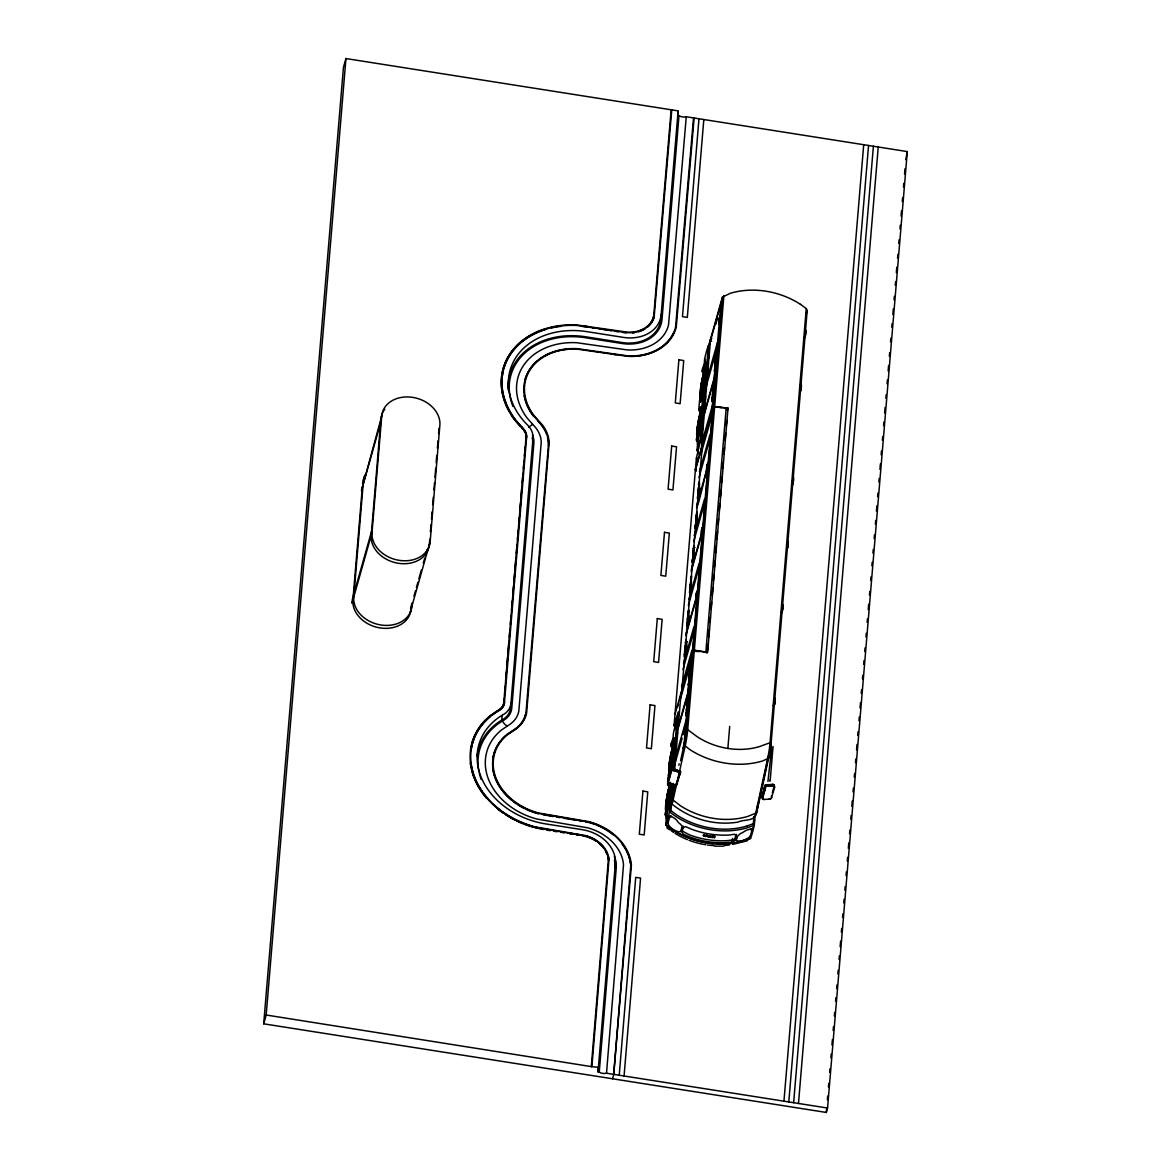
<?xml version="1.0" encoding="UTF-8"?>
<svg xmlns="http://www.w3.org/2000/svg" width="1171" height="1171" viewBox="0 0 1171 1171"><rect width="100%" height="100%" fill="white"/><g stroke="black" fill="none" stroke-linecap="round" stroke-linejoin="round"><path stroke-width="1.5" d="M704.708 836.138C707.826 836.914 703.317 833.825 704.474 835.552M708.47 836.797C706.435 834.791 709.48 837.982 707.24 835.874M526.54 437.778L526.569 436.798A15.355 12.047 15.8 0 0 526.218 434.163M548.335 445.478L548.511 443.136A38.76 30.417 15.8 0 0 538.967 421.911L533.39 415.617A57.847 45.406 15.8 0 1 577.186 348.651L627.802 355.867A52.988 41.585 15.8 0 0 675.667 327.002M671.905 759.745A10.466 0.981 -81 0 0 672.447 755.778L669.036 767.839A10.466 0.981 -81 0 0 670.471 767.034M666.123 802.589L669.563 790.308A10.466 0.981 -81 0 0 668.363 790.235A10.466 0.981 -81 0 0 666.153 802.369L666.943 802.325M701.048 420.418L700.463 419.921L697.023 432.201A10.466 0.981 -81 0 0 698.458 431.396M703.508 382.624A10.466 0.981 -81 0 0 703.669 381.336L700.258 393.397A10.466 0.981 -81 0 0 701.927 391.582M700.58 389.358L704.02 377.077A10.466 0.981 -81 0 0 702.834 376.989A10.466 0.981 -81 0 0 700.609 389.138L702.117 388.728M669.197 775.626L668.904 776.519L669.534 770.02L668.685 775.509M700.082 398.491C701.59 391.348 699.204 403.732 700.199 400.745M700.58 399.252L700.126 402.092L701.107 395.33L700.492 402.136L701.414 395.374L700.639 398.696M684.903 648.441L686.001 641.166L685.196 648.485M685.225 651.837L686.206 639.966L685.211 642.864M687.406 618.376L688.519 611.101L687.714 618.42M690.231 584.417L691.344 577.142L690.539 584.461M692.749 554.351L693.847 547.077L693.042 554.395M693.452 556.371L694.052 545.862L693.056 548.775M695.354 526.745L696.73 513.645M698.077 490.327L699.189 483.052L698.384 490.371M687.86 701.019L686.469 714.134M689.763 682.752L690.026 675.916L688.431 684.479L690.143 677.306M684.654 733.675L684.625 734.788L684.962 733.339C684.508 739.765 686.557 726.02 685.035 732.87M713.534 393.032L712.129 400.262L712.788 398.33L713.768 398.579M712.392 399.823L712.7 395.974M716.564 356.657L714.91 365.85L714.603 370.021L715.393 370.329M714.91 365.85L715.13 369.714M715.598 368.294L715.013 370.651L716.052 362.966M667.792 823.55C669.622 827.78 676.223 832.508 680.6 831.6A45.288 4.245 -81 0 0 681.844 827.414L681.903 825.848L680.088 823.857A4.625 3.045 39.4 0 1 678.682 822.789L676.428 819.934A4.699 3.352 40.9 0 0 675.096 818.763L671.203 816.216L669.666 816.904A41.995 3.937 -81 0 1 667.792 823.535A2.459 1.508 4.8 0 1 667.821 823.169M668.963 780.618L671.934 769.259A1.844 1.142 23.8 0 1 673.369 768.952L680.732 771.543L676.809 784.629A2.459 1.522 23.8 0 1 674.101 785.229L668.948 783.282A2.152 1.332 23.8 0 1 667.792 781.833L670.881 770.884A2.152 1.332 23.8 0 1 672.564 770.518C686.25 772.626 678.448 771.279 677.043 783.267A2.152 1.332 23.8 0 1 676.355 783.648M773.65 785.595L773.68 785.287A1.844 1.039 -13.4 0 0 772.64 784.585L765.936 785.346M773.958 785.565L773.987 785.229A2.152 1.215 -13.4 0 0 772.772 784.409L765.205 784.848L761.882 796.602A2.459 1.405 -13.4 0 0 762.716 797.802M774.426 787.541L774.455 787.205A2.152 1.215 -13.4 0 0 773.241 786.37C761.194 784.702 766.215 784.672 762.101 796.661A2.152 1.215 -13.4 0 0 762.848 797.392M612.521 1078.769L613.78 1074.363L606.505 1073.222A6.162 3.776 4.8 0 1 599.245 1072.08L598.03 1071.889L598.366 1067.337L591.296 1066.605L608.378 859.514A28.924 22.703 15.8 0 0 585.515 836.05L535.015 827.326A81.911 64.288 15.8 0 1 490.225 715.671L498.978 709.728A14.74 11.564 15.8 0 0 503.837 702.995M693.525 117.905L907.305 151.586L827.56 1108.044L826.316 1112.45L263.695 1023.82L343.44 67.362L345.943 58.55L678.126 110.879L677.775 115.431L678.99 115.622A6.162 3.776 4.8 0 0 686.265 116.763L693.525 117.905L675.565 327.368M710.153 836.372C710.05 837.367 708.514 836.562 709.524 836.797M263.695 1023.82L266.183 1015.008L345.943 58.55M354.506 603.372L352.076 602.992L352.398 599.113L371.529 531.546M353.232 596.171L362.293 487.531M354.066 593.243L363.127 484.589M352.076 602.992L372.027 532.483L381.731 416.086A29.553 23.2 15.8 0 1 412.748 397.379A29.553 23.2 15.8 0 1 439.872 425.234L430.167 541.646L410.216 612.155M429.801 539.128L429.333 544.574A29.553 23.2 15.8 0 1 398.33 563.28A29.553 23.2 15.8 0 1 371.207 535.425L380.912 419.013A29.553 23.2 15.8 0 1 384.761 409.191M430.401 531.854L431.001 524.579M431.47 519.119L432.07 511.844M432.67 504.569L433.285 497.294M433.885 490.02L434.5 482.745M434.953 477.285L435.714 468.195M436.168 462.735L436.768 455.46M437.383 448.186L437.983 440.911M438.598 433.636L439.052 428.176M503.852 702.424L504.159 698.794M504.613 693.364L505.213 686.104M505.667 680.673L506.428 671.598M506.882 666.167L507.643 657.092M508.097 651.662L508.843 642.586M509.297 637.156L509.912 629.896M510.366 624.45L511.112 615.39M511.566 609.945L512.327 600.884M512.781 595.439L513.527 586.378M513.981 580.933L514.596 573.688M515.05 568.242L515.796 559.182M516.25 553.737L517.011 544.676M517.465 539.231L518.226 530.17M518.68 524.725L519.28 517.48M519.734 512.034L520.495 502.974M520.949 497.529L521.695 488.468M522.149 483.023L522.91 473.962M523.364 468.517L523.964 461.272M524.418 455.826L525.179 446.766M525.633 441.321L526.072 436.373A14.74 11.564 15.8 0 0 522.442 428.308M526.042 437.325L503.735 703.361A14.74 11.564 15.8 0 1 498.875 710.094L490.122 716.037A81.911 64.288 15.8 0 0 471.591 744.375M504.467 702.527L526.687 436.432A15.355 12.047 15.8 0 0 522.91 428.03L521.71 426.888A81.282 63.79 15.8 0 1 508.112 358.048A81.282 63.79 15.8 0 1 576.952 325.479L623.528 332.242M548.438 445.112L525.955 712.846A38.76 30.417 15.8 0 1 513.161 730.558L508.053 733.997M671.159 109.781L653.667 316.419A28.924 22.703 15.8 0 1 627.539 332.183L576.908 324.953A81.911 64.288 15.8 0 0 514.903 419.789L522.793 428.396A15.355 12.047 15.8 0 1 523.481 429.142M591.897 1066.708L608.979 859.543A29.538 23.186 15.8 0 0 585.646 835.582L535.132 826.858A81.282 63.79 15.8 0 1 473.45 773.709A81.282 63.79 15.8 0 1 498.026 710.87L499.373 710.138A15.355 12.047 15.8 0 0 504.438 703.127M671.759 109.884L654.15 316.946A29.538 23.186 15.8 0 1 647.475 327.163M598.03 1071.889L615.346 863.656A36.038 28.28 15.8 0 0 582.265 829.668L545.92 823.945A74.812 58.711 15.8 0 1 481.003 776.856A74.812 58.711 15.8 0 1 502.3 715.159L503.559 714.471A21.825 17.126 15.8 0 0 510.922 703.259M678.126 110.879L660.795 319.141A36.945 28.997 15.8 0 1 622.035 342.518L585.69 336.794A73.89 57.994 15.8 0 0 508.053 389.694M599.245 1072.08L616.224 868.34A38.16 29.948 15.8 0 0 614.321 856.411M678.99 115.622L662.01 319.361A38.16 29.948 15.8 0 1 621.991 343.484L585.646 337.76A72.675 57.028 15.8 0 0 512.986 406.498M606.505 1073.222L623.514 864.769A45.581 35.774 15.8 0 0 587.491 827.78L536.991 819.071A65.254 51.217 15.8 0 1 501.305 730.119L508.492 725.259A31.368 24.62 15.8 0 0 518.841 710.914L541.222 442.418A31.368 24.62 15.8 0 0 533.508 425.234L527.316 418.267A65.254 51.217 15.8 0 1 576.718 342.708L627.334 349.939A45.581 35.774 15.8 0 0 668.524 325.099L686.265 116.763M526.057 712.48A38.76 30.417 15.8 0 1 513.264 730.192L506.794 734.583A57.847 45.406 15.8 0 0 538.426 813.435L588.925 822.144A52.988 41.585 15.8 0 1 630.803 865.149L613.677 1074.729L631.403 865.179A53.617 42.068 15.8 0 0 589.042 821.676L538.543 812.967A57.233 44.922 15.8 0 1 507.248 734.949L513.674 730.602A39.375 30.9 15.8 0 0 526.657 712.597L549.126 443.194A39.375 30.9 15.8 0 0 539.436 421.633L533.903 415.398A57.233 44.922 15.8 0 1 577.215 349.148L627.846 356.365A53.617 42.068 15.8 0 0 676.267 327.163L694.125 118.008M619.225 1075.227L635.721 877.342L640.566 878.104L624.07 1075.988M698.97 118.769L682.473 316.653L687.318 317.414L703.815 119.53M668.656 775.348L669.022 771.835M699.877 400.921L700.126 398.374M669.49 771.016L668.7 775.173M669.534 770.84L669.285 773.372M671.73 785.302A22.176 2.079 -81 0 1 666.533 815.982L665.772 825.116L672.139 829.741A72.661 57.028 15.8 0 0 743.6 840.998L750.552 838.48A42.463 3.981 -81 0 0 754.3 825.262L755.032 816.392M672.93 739.208L673.442 733.119A42.463 3.981 -81 0 1 677.175 719.887L678.551 720.019L678.243 723.634M674.935 729.811A12.31 7.538 4.8 0 1 674.994 727.484L674.072 725.581L675.023 714.134L692.91 650.725L713.256 406.761L726.181 408.02A1.844 1.127 4.8 0 1 727.689 409.411M675.038 713.886L695.384 469.922L713.256 406.761M696.408 470.61L695.398 469.673L696.364 458.212L701.341 437.207L709.099 344.157L722.405 297.141L730.236 293.306A70.714 55.491 15.8 0 1 800.481 304.358M698.443 453.894L698.048 450.952L696.994 450.689L697.755 441.54A22.176 2.079 -81 0 0 702.951 410.86M696.994 450.689A42.463 3.981 -81 0 0 700.726 437.471L708.396 345.46A42.463 3.981 -81 0 0 704.664 358.677L703.903 367.826A22.176 2.079 -81 0 1 704.371 366.245M670.602 782.316L670.31 785.843A20.932 1.961 -81 0 1 665.406 814.826L666.211 817.021A13.554 8.299 4.8 0 0 666.782 819.583M671.627 769.976L673.545 747.039A20.932 1.961 -81 0 0 671.378 743.043L671.305 743.336A5.299 4.025 -19.9 0 0 671.056 746.249L673.281 748.035L671.144 745.942A17.243 1.61 -81 0 1 672.915 749.25A17.243 1.61 -81 0 1 668.875 773.109L668.787 773.416A5.299 4.04 -19.9 0 0 668.348 774.895L667.616 783.633A5.299 4.04 -19.9 0 0 667.821 785.053L670.046 786.839A12.31 7.538 4.8 0 0 669.871 787.995M671.876 783.589L669.505 811.898A42.463 3.981 -81 0 1 665.772 825.131L672.608 829.624A70.714 55.491 15.8 0 0 713.241 843.544M673.047 769.435L677.175 719.902M672.388 784.365L671.144 802.764L675.228 785.287M673.588 769.991L678.214 711.924L674.072 725.581M753.948 816.421L753.348 823.681L754.3 825.262L747.332 827.765A72.661 57.028 15.8 0 1 675.872 816.509L669.505 811.898L670.983 810.698L671.583 803.438M672.344 794.377L672.798 788.932M675.067 761.736L674.759 765.351L673.34 765.893M675.828 752.66L676.282 747.215M677.028 738.154L677.482 732.709M702.805 429.01L703.112 425.38M704.02 414.505L704.327 410.875M705.074 401.799L705.528 396.369M706.289 387.294L706.742 381.848M707.504 372.788L707.796 369.158M708.704 358.267L709.011 354.652M673.486 783.487L672.169 799.31L680.38 805.721A67.962 53.339 15.8 0 0 747.918 816.377L756.964 812.674L757.564 805.385M674.584 770.43L681.054 692.822M701.429 448.376L710.548 339.019L711.851 338.229M685.503 652.92L684.376 654.75L684.815 649.407L686.25 646.568M687.933 619.43L688.768 616.502L687.318 619.342L687.187 624.729M690.012 590.77L691.285 582.499L690.451 585.441M692.515 560.704L693.803 552.434M695.984 522.383L696.891 511.917L695.881 520.451M697.857 496.68L698.004 491.293L699.629 487.121L699.16 491.849L699.438 488.453L698.004 491.293M690.012 589.921L690.436 584.841M692.676 558.918L692.969 555.361M681.654 692.925L702.015 448.713M685.225 651.032L685.65 646.48M688.153 616.4L688.416 620.44M690.466 589.042L690.992 582.455M692.969 558.977L693.495 552.375M687.816 620.352L688.709 609.886L687.728 612.799M691.007 585.895L691.549 575.942L690.553 578.855M698.853 491.805L699.394 481.852L698.399 484.75M685.767 649.554L687.026 641.884M688.124 620.396L688.929 611.716M690.949 586.451L691.373 582.426M696.291 522.427L697.096 513.747M698.794 492.347L699.599 483.667M686.074 649.598L686.133 645.177M696.116 519.587L697.111 517.187L696.584 522.471M686.382 649.642L686.762 644.987M689.148 616.473L688.285 619.474M697.316 518.49L696.452 521.505M689.09 679.224L689.119 675.228M712.788 395.008L712.817 391.012M715.335 360.931L715.291 364.928M688.738 682.503L689.002 679.297M687.845 699.277L685.723 715.759L687.64 707.372L686.806 710.314M688.782 679.18L690.363 670.954M713.241 392.988L712.114 399.326M712.48 394.949L714.061 386.737M691.446 656.097L684.04 744.946L680.585 760.726M711.822 411.65L720.941 302.294L722.229 301.503M686.953 712.788L687.714 702.805M688.738 692.529L689.778 684.391L688.738 692.529L689.412 684.757L688.68 686.177A22.322 17.521 15.8 0 0 688.197 692.002L689.66 692.193M689.456 682.708L690.056 675.506M696.203 599.347L697.169 591.633L696.452 593.053A22.322 17.521 15.8 0 0 695.969 598.879L697.418 599.069M706.874 471.313L707.84 463.599L707.123 465.019A22.322 17.521 15.8 0 0 706.64 470.83L706.947 470.888M713.154 398.491L713.388 394.817M704.269 414.432L715.13 376.286L715.613 370.475M719.375 318.175L720.472 316.375L719.418 324.513L720.092 316.756L719.375 318.175A22.322 17.521 15.8 0 0 718.892 324.001L719.184 324.045M687.245 712.832L687.816 706.04L686.821 708.44M696.716 597.517L697.243 591.209L696.496 599.406M702.058 533.493L702.878 527.243L701.839 535.381L702.512 527.623L701.795 529.043A22.322 17.521 15.8 0 0 701.297 534.854L701.605 534.898M707.182 471.357C714.251 433.636 698.604 508.565 696.496 507.555M710.431 418.984L712.436 411.753M713.695 394.861L713.461 398.535L712.319 399.735M715.686 370.051C713.271 388.289 718.511 362.79 714.895 371.895A22.322 17.521 15.8 0 0 714.412 377.706L714.705 377.765M719.638 322.64L720.165 316.331M687.553 712.876L688.006 707.474M690.363 679.209L690.056 682.81L689.09 682.547M695.398 469.673L713.285 406.513L722.405 297.141M694.476 650.578L693.466 651.208L699.292 651.588M671.964 802.969L672.169 804.17L685.269 745.649A14.067 1.317 -81 0 0 687.699 729.709L694.315 650.417L707.635 652.51L728.025 408.064L713.285 406.513M692.91 650.725L694.33 650.183L714.676 406.205M714.705 405.971L723.898 295.634M707.255 652.789A1.844 1.127 4.8 0 0 705.85 651.984L726.181 408.02M726.898 409.806L726.079 408.386M727.103 409.074L726.108 408.152M707.313 651.105L707.65 647.197M708.528 636.614L708.865 632.633M709.728 622.123L710.065 618.068M710.826 608.964L711.236 604.016M711.997 594.97L712.349 590.755M713.212 580.479L713.563 576.191M714.325 567.086L714.72 562.373M715.54 552.522L715.92 547.882M716.681 538.836L717.062 534.313M717.882 524.345L718.277 519.748M719.023 510.644L719.389 506.238M720.238 496.08L720.604 491.761M721.365 482.701L721.76 477.87M722.566 468.21L722.873 464.594M723.737 454.216L724.073 450.103M724.951 439.637L725.288 435.627M726.166 425.073L726.474 421.443M707.65 649.729L708.104 644.27M708.718 636.995L709.319 629.705M709.933 622.43L710.387 616.971M711.148 607.866L711.602 602.406M712.202 595.117L712.817 587.827M713.417 580.553L713.871 575.093M714.632 565.988L715.086 560.528M715.847 551.424L716.301 545.964M716.915 538.675L717.516 531.4M718.13 524.11L718.584 518.651M719.345 509.546L719.799 504.086M720.399 496.797L721.014 489.522M721.614 482.232L722.068 476.773M722.829 467.668L723.283 462.208M724.044 453.104L724.498 447.644M725.112 440.369L725.713 433.08M726.327 425.805L726.781 420.33M703.947 835.435C702.278 836.753 704.898 833.313 704.093 835.186M704.561 835.684L703.742 835.918L703.961 834.733M705.63 835.523L705.352 836.299L705.952 835.406M706.186 836.665L706.333 836.006M706.611 835.011L706.303 836.24M708.045 836.05L707.796 836.797L708.601 836.123M709.436 836.811L709.611 836.167M708.865 836.928L709.582 836.299M710.109 837.338L710.46 835.948L710.841 836.958M710.226 836.914L710.46 835.948M713.271 836.035C711.558 836.46 710.241 837.953 712.729 836.782M711.265 836.958L712.539 837.587M710.709 837.397L712.144 836.314L711.953 837.528L712.012 836.445M713.124 836.255L711.456 836.548M713.915 836.226L713.505 837.265M713.681 836.211L714.471 837.792L713.783 837.367M712.949 836.431L714.691 836.226L714.5 837.558L714.793 836.431L713.622 836.299M727.864 748.445L729.709 726.371M732.226 841.993L735.081 840.544A47.791 4.479 -81 0 0 736.325 836.328C737.174 832.493 730.265 835.377 728.816 835.025A73.612 57.774 15.8 0 1 691.344 829.127L685.357 826.55L683.03 827.941A47.791 4.479 -81 0 1 681.8 832.127L683.176 834.045L689.221 836.753A73.246 57.481 15.8 0 0 726.518 842.622L732.226 841.993L732.519 838.465M735.095 840.529L735.505 835.523M769.274 752.836L755.763 815.587M672.066 804.126C690.305 819.1 714.983 825.994 738.301 822.042C743.117 819.232 754.871 821.574 755.544 814.035L767.634 758.618A14.067 1.317 -81 0 0 768.644 753.377L768.879 751.972A14.067 1.317 -81 0 0 770.064 742.692L806.263 308.602L800.481 304.372M774.309 704.034L773.519 705.879L773.782 702.732M773.826 705.923L774.09 702.776M781.979 608.071L781.584 612.799L782.082 610.911M792.665 480.037L792.269 484.765L793.06 482.92A22.322 17.521 15.8 0 0 793.543 477.095L793.235 477.051M774.309 700.887L773.899 705.498L774.617 704.078A22.322 17.521 15.8 0 0 775.1 698.267L774.792 698.209M800.349 388.304L801.008 383.927M806.263 308.602L807.185 310.505L771.074 743.614A12.837 1.2 -81 0 1 768.849 758.149L762.614 760.96A73.451 57.642 15.8 0 1 689.631 749.469L684.04 744.946A12.837 1.2 -81 0 0 686.279 730.265L692.895 650.959L694.315 650.417M771.748 747.684L767.942 781.452M783.955 1101.179L863.7 144.721M788.8 1101.94L868.545 145.482M793.645 1102.701L873.39 146.243M798.49 1103.463L878.235 147.004M826.316 1112.45L826.609 1108.805M827.37 1099.701L827.677 1096.056M828.439 1086.951L828.746 1083.307M829.654 1072.373L829.961 1068.728M830.868 1057.794L831.176 1054.149M831.937 1045.044L832.391 1039.57M833.152 1030.465L833.445 1026.821M834.367 1015.886L834.66 1012.256M835.582 1001.322L835.874 997.677M836.636 988.573L836.943 984.928M837.851 973.994L838.158 970.349M839.065 959.415L839.373 955.77M840.134 946.666L840.588 941.206M841.349 932.087L841.656 928.442M842.564 917.522L842.871 913.878M843.779 902.943L844.086 899.299M844.847 890.194L845.155 886.549M846.062 875.615L846.37 871.971M847.277 861.036L847.584 857.392M848.331 848.287L848.799 842.827M849.546 833.708L849.853 830.063M850.775 819.144L851.068 815.499M851.829 806.38L852.283 800.92M853.044 791.816L853.352 788.171M854.259 777.237L854.567 773.592M855.474 762.658L855.781 759.013M856.543 749.908L856.996 744.449M857.758 735.329L858.065 731.685M858.972 720.765L859.28 717.12M860.041 708.001L860.495 702.541M861.256 693.437L861.549 689.792M862.471 678.858L862.764 675.213M863.686 664.279L863.978 660.634M864.74 651.53L865.047 647.885M865.955 636.951L866.262 633.306M867.169 622.387L867.477 618.742M868.238 609.623L868.692 604.163M869.453 595.058L869.76 591.414M870.668 580.479L870.975 576.835M871.883 565.9L872.19 562.256M872.951 553.151L873.244 549.506M874.166 538.572L874.459 534.927M875.381 524.008L875.688 520.363M876.435 511.244L876.903 505.784M877.65 496.68L877.957 493.035M878.865 482.101L879.172 478.456M879.933 469.351L880.387 463.877M881.148 454.772L881.456 451.128M882.363 440.194L882.671 436.549M883.578 425.629L883.885 421.984M884.647 412.865L885.1 407.406M885.862 398.301L886.169 394.656M887.076 383.722L887.384 380.077M888.145 370.973L888.599 365.498M889.36 356.394L889.653 352.749M890.575 341.815L890.868 338.17M891.79 327.251L892.082 323.606M892.844 314.487L893.297 309.027M894.058 299.922L894.366 296.278M895.273 285.343L895.581 281.699M896.342 272.594L896.796 267.12M897.557 258.015L897.864 254.37M898.772 243.436L899.079 239.792M899.987 228.872L900.294 225.227M901.055 216.108L901.509 210.648M902.27 201.544L902.563 197.899M903.485 186.965L903.778 183.32M904.539 174.216L904.993 168.741M905.754 159.637L907.305 151.586M698.75 491.015L698.414 492.918M699.102 492.406L699.263 491.483M699.497 492.215L698.955 491.439M693.759 556.43L693.217 555.771L693.071 556.942M696.979 522.295L696.247 521.095M691.417 585.573L691.168 587.11M688.811 620.264L688.08 619.064M685.064 732.636L685.24 731.172L684.874 732.27M769.903 747.903L770.05 746.732M770.562 745.532L770.972 744.068L770.957 746.878M700.463 419.921L700.434 420.14A10.466 0.981 -81 0 1 700.097 422.76M670.5 763.36L669.388 763.565A10.466 0.981 -81 0 1 671.364 752.309A10.466 0.981 -81 0 1 672.798 750.143M477.095 756.466A73.89 57.994 15.8 0 1 501.656 720.18L502.3 715.159M504.569 702.161L504.335 703.493A15.355 12.047 15.8 0 1 500.076 709.992M715.408 360.317L714.427 371.397L715.291 368.25L716.271 368.514M698.882 492.127L698.663 493.679M699.014 493.02L699.189 492.171M699.394 492.991L699.673 491.161L698.282 490.737M695.911 522.998L696.16 521.915M696.203 523.042L696.379 522.193M696.511 523.086L696.686 522.237M696.877 523.056L697.067 522.061M693.188 558.479L693.334 555.874M693.452 556.913L693.92 555.508M693.686 557.045L693.847 556.196M690.568 587.008L690.905 585.105L691.812 585.251M690.875 587.066L691.036 586.217M691.344 586.261L691.124 587.827M687.728 620.967L687.992 619.898M688.036 621.011L688.211 620.162M688.343 621.054L688.636 615.112M688.709 621.025L688.899 620.03M669.329 773.255L668.978 775.378M686.44 705.762L686.879 702.966M685.255 733.383L685.181 735.49L685.694 731.143M685.196 732.299L684.976 733.69M770.342 746.776L769.976 748.855M770.825 746.644C770.035 751.475 771.952 743.234 770.972 745.415M705.63 835.655L704.854 836.343M700.156 397.95L700.331 396.867M701.868 441.745L702.073 440.472M715.276 360.478L715.422 359.526M712.919 389.592L711.924 401.463L712.919 398.564L713.827 398.696M698.545 492.771L697.272 498.334M698.97 493.738L699.087 492.932M699.307 493.869L699.468 492.918M696.042 522.837L694.754 528.414M693.071 557.747L693.217 556.796M693.481 558.523L693.744 556.957M690.553 587.813L690.7 586.861M690.817 587.783L690.934 586.978M687.728 621.772L687.875 620.82M669.505 772.523L669.885 769.757L669.212 771.001M689.06 674.759L690.348 669.197M666.826 825.394L667.221 828.321L670.178 829.932M654.077 313.652L653.55 316.785A28.924 22.703 15.8 0 1 647.007 326.797M700.287 400.453L700.756 396.398A12.31 1.156 -81 0 1 700.99 385.157A12.31 1.156 -81 0 1 704.342 374.032M715.51 359.687L715.583 358.604M713.007 389.753L714.047 384.981M698.311 493.562L697.55 496.636M695.808 523.627L695.384 526.203L696.291 526.35M692.969 557.572L691.929 562.358M693.583 557.674L693.334 559.211M690.392 588.735L690.466 587.652M690.67 588.545L690.773 587.696M691.066 587.74L690.831 589.276M691.3 588.881L691.417 587.871M687.64 621.596L687.216 624.172L688.124 624.319M685.05 652.759L685.123 651.676M685.43 651.72L685.196 653.257M669.153 774.309L668.875 775.758M685.357 732.739L685.591 731.582M770.811 746.82C769.362 753.216 771.601 740.628 770.255 745.488M708.894 836.196L710.109 836.021L709.977 837.06M715.627 359.073L715.935 357.111M713.11 389.153L713.754 386.679M692.866 558.186L692.222 560.66M693.042 559.153L693.159 558.245M693.788 558.567L693.495 559.811L693.042 558.787M693.803 558.801L693.466 560.294L692.559 560.148M690.348 588.266L689.426 592.424M690.524 589.233L690.656 588.31M690.963 588.354L690.685 589.833M691.124 589.701L691.285 588.647M687.523 622.211L686.587 626.383M685.02 652.276L684.376 654.75M684.874 653.579L685.313 652.335M685.62 652.379L685.357 653.857M669.124 771.411L669.475 770.313M669.563 775.656L670.193 769.815L669.212 776.563M678.843 765.307L679.165 763.799M770.225 779.988L773.05 746.41M672.33 797.363L675.008 785.097M683.044 748.269L684.201 743.014M757.125 810.727L768.981 756.364M769.874 781.364L770.255 779.857M700.434 396.574L700.624 395.71M715.744 358.531L716.55 354.901M693.203 559.767L693.349 558.83M689.704 590.726L690.246 588.808M690.392 589.789L690.539 588.852M684.084 656.448L685.196 652.876M690.056 670.91L688.226 685.694L689.221 682.781L690.129 682.927M687.026 702.893L687.553 700.975M381.731 416.086L361.458 490.473L380.59 422.892M410.538 608.276L412.016 603.08M413.978 596.141L415.442 590.945M416.422 587.476L417.901 582.28M418.881 578.825L421.326 570.16M423.287 563.222L424.766 558.025M425.746 554.556L427.21 549.36M521.256 427.166L522.339 428.674A14.74 11.564 15.8 0 1 522.998 429.391M521.71 426.888L521.607 427.254A81.282 63.79 15.8 0 1 516.279 421.194M546.798 434.617A38.76 30.417 15.8 0 0 538.865 422.277L538.045 421.018M491.966 715.305A81.282 63.79 15.8 0 1 497.924 711.251L498.041 710.885M703.493 380.795A17.243 1.61 -81 0 0 702.366 371.514L704.503 373.593L702.278 371.822A5.299 4.025 -19.9 0 1 702.512 368.909L702.6 368.602A20.932 1.961 -81 0 1 704.766 372.612L701.531 411.416A20.932 1.961 -81 0 1 696.628 440.384L698.75 442.477L696.54 440.691A5.299 4.025 -19.9 0 1 696.774 437.778L696.862 437.471A17.243 1.61 -81 0 0 699.614 424.004M715.803 324.25L717.281 318.995M719.945 318.219L720.472 316.375M718.892 324.001L719.301 322.523A22.322 17.521 15.8 0 1 719.784 316.712M707.255 378.54L717.647 341.815M706.772 384.351L717.164 347.626M714.895 371.895L715.905 368.353M715.993 370.095L715.159 371.88M704.43 412.485L714.822 375.759M714.412 377.706L714.822 376.242A22.322 17.521 15.8 0 1 715.305 370.417M715.466 376.403L714.632 378.189M712.641 400.321L713.095 398.374M701.912 442.565L712.305 405.839M707.972 427.488L708.967 423.99M700.946 454.202L711.339 417.476M699.497 471.664L709.889 434.939M698.999 477.475L709.392 440.75M698.297 491.337L699.131 488.409M707.913 463.174L707.401 465.004L708.221 463.218M707.84 463.599L707.123 465.019M696.657 505.609L707.05 468.883M706.64 470.83L707.064 469.366A22.322 17.521 15.8 0 1 707.547 463.54M696.423 519.631L697.111 517.187M727.381 410.509L728.025 408.064M696.277 520.671L696.789 518.826A2.24 1.361 4.8 0 1 696.686 520.451M694.154 535.689L704.547 498.963M693.671 541.5L704.064 504.774M702.585 527.184L701.795 529.043M702.366 529.072L702.878 527.243M691.329 569.633L701.707 532.907M691.153 571.58L701.546 534.854M691.593 582.543L690.158 585.383M688.811 599.698L699.204 562.988M688.328 605.524L698.721 568.799M688.46 616.444L687.318 619.342M696.76 593.111L697.243 591.209M697.55 591.267L696.452 593.053M685.986 633.657L696.379 596.932M695.969 598.879L696.379 597.415A22.322 17.521 15.8 0 1 696.862 591.589M685.825 635.59L696.686 597.459M684.669 654.794L685.094 653.33M683.483 663.723L693.861 626.997M682.986 669.549L693.378 632.823M681.537 687.011L691.929 650.286M677.526 707.328L678.448 704.064M679.839 699.189L681.668 692.676M693.481 650.974L692.046 656.199L712.407 411.987M680.571 698.648L690.963 661.922M675.462 725.83L678.726 714.266M689.002 680.19L689.836 677.262M689.631 678.419L690.319 675.974M688.987 686.235L689.47 684.332M678.214 726.781L688.607 690.056M678.053 728.713L688.914 690.583M669.358 763.785L672.798 751.665M687.333 707.328L686.191 710.212M675.711 756.847L686.104 720.121M675.228 762.672L682.151 738.184M683.147 734.685L685.62 725.947M591.296 1066.605L266.183 1015.008M806.219 313.93L807.185 310.505M666.533 815.982L665.318 815.118A5.299 4.025 -19.9 0 1 665.552 812.22L665.64 811.913A17.243 1.61 -81 0 0 666.841 806.936M668.304 780.662A2.459 1.522 23.8 0 1 668.202 779.813L671.115 769.523A2.459 1.522 23.8 0 1 673.837 768.923L680.146 771.469L676.267 785.038A2.152 1.332 23.8 0 1 674.584 785.419L674.028 785.258M805.78 330.251A22.322 17.521 15.8 0 1 805.297 336.077L804.214 337.877L805.033 336.092L804.887 337.541A22.322 17.521 15.8 0 0 805.37 331.73L805.487 330.207M804.887 337.541L805.297 336.077M800.774 383.444L800.554 385.332M801.301 383.971A22.322 17.521 15.8 0 1 800.818 389.797L800.408 391.26A22.322 17.521 15.8 0 0 800.891 385.435M793.309 476.626L792.343 484.34L793.06 482.92M788.2 541.119A22.322 17.521 15.8 0 1 787.717 546.93L786.619 548.731L787.454 546.945L787.307 548.409A22.322 17.521 15.8 0 0 787.79 542.583L787.907 541.075M787.307 548.409L787.717 546.93M782.14 606.563L782.872 605.144A22.322 17.521 15.8 0 1 782.374 610.955L781.657 612.374L782.638 604.66M782.448 606.607L782.872 605.144M775.1 698.267L774.69 699.731A22.322 17.521 15.8 0 1 774.192 705.557M773.519 705.879L774.617 704.078M752.602 828.556L752.529 828.863A5.299 3.645 47.3 0 0 752.924 827.531M765.175 786.561L762.409 796.602A1.844 1.039 -13.4 0 0 763.038 797.217M763.741 793.572L765.044 788.537M765.863 786.736L762.57 798.637A2.152 1.215 -13.4 0 0 763.785 799.471L769.625 799.134A2.152 1.215 -13.4 0 0 771.352 798.154L774.675 787.263A2.459 1.405 -13.4 0 0 772.699 785.931L765.556 786.327L762.233 798.08A2.459 1.405 -13.4 0 0 764.195 799.412M772.377 792.635L774.324 785.785A2.459 1.405 -13.4 0 0 772.348 784.453M704.518 835.831L703.2 835.26M706.933 836.372L707.24 835.143M712.671 837.177L713.007 836.24M712.144 836.562L711.426 836.694M671.964 769.889L672.095 769.64A1.537 0.937 23.8 0 1 673.296 769.376L679.707 771.762M676.545 782.931L676.311 783.399A1.844 1.142 23.8 0 0 676.779 783.121L676.926 782.828M700.726 437.471L702.205 436.271M700.009 398.974L701.385 397.891M671.305 743.336L672.681 742.253M665.552 812.22L666.928 811.137M666.621 806.204L667.968 805.414M497.938 711.251L499.27 710.504M698.56 431.411L697.023 432.04M670.573 767.049L669.036 767.678M704.561 391.465L705.981 390.924M713.827 407.01L714.822 406.615M770.064 742.692L759.496 746.586A62.561 49.094 15.8 0 1 697.272 736.779L687.699 729.709M747.01 826.009L753.348 823.681M747.61 838.948L742.853 840.69A70.714 55.491 15.8 0 1 736.091 842.373M711.983 836.797L711.295 837.148M700.258 393.236L701.795 392.607A12.31 1.156 -81 0 1 701.327 394.934M767.591 784.716L767.254 786.019L768.659 785.404M700.712 396.588L699.921 400.731M769.04 785.185L772.567 785.009A1.537 0.864 -13.4 0 1 773.431 785.609M709.099 344.157L710.182 344.113M696.364 458.212L697.448 458.168M714.954 846.165L723.81 846.121M750.552 838.48L749.191 838.363L747.025 840.895L739.062 842.783A65.825 51.67 15.8 0 1 732.753 844.35M581.958 325.86L587.11 326.402M581.958 326.358L587.081 326.885M623.44 332.125L627.568 332.666A29.538 23.186 15.8 0 0 654.252 316.58M623.426 332.623L626.119 332.901M721.995 304.416L720.78 304.226L710.387 340.951L711.602 341.142M805.253 329.739L805.37 331.73M592.277 327.704L595.732 328.261M599.201 328.802L611.306 330.705M614.775 331.247L618.229 331.803M715.51 367.518L716.418 367.665M715.422 368.484L716.33 368.631M590.243 350.671L593.712 351.212M597.166 351.754L600.621 352.295M604.09 352.852L607.544 353.393M611.013 353.935L616.195 354.754M712.993 397.584L713.9 397.73M718.043 407.127L721.263 407.625M706.889 470.83L708.104 471.02M696.935 518.519L696.643 521.915M787.673 540.592L787.79 542.583M702.351 533.537L701.722 533.39A22.322 17.521 15.8 0 1 702.205 527.565M694.066 547.281L694.974 547.428M686.221 641.371L687.128 641.518M694.33 650.183L705.85 651.984M685.577 649.129L686.484 649.276M684.713 654.252L685.62 654.384M689.295 681.815L690.202 681.946M689.251 690.685L688.621 690.539A22.322 17.521 15.8 0 1 689.104 684.713M686.865 705.893L686.587 709.289M686.792 711.88L687.699 712.027M547.955 815.733L553.151 816.553M556.606 817.095L560.075 817.651M563.529 818.192L575.649 820.095M579.103 820.651L582.572 821.193M546.916 829.639L550.37 830.195M553.839 830.737L557.294 831.278M560.763 831.82L564.217 832.376M567.686 832.918L572.868 833.737M576.337 834.279L579.791 834.821M546.857 830.122L550.311 830.663M553.781 831.22L557.235 831.761M560.704 832.303L564.159 832.844M569.355 833.664L572.809 834.22M576.278 834.762L579.733 835.304M614.38 1074.466L827.56 1108.044M585.69 821.852L588.823 822.51A52.988 41.585 15.8 0 1 595.424 824.633M543.066 814.796L546.228 815.47M582.777 835.86L585.412 836.416A28.924 22.703 15.8 0 1 595.688 840.924M535.03 827.224L543.49 829.009M534.913 827.692L543.417 829.492M673.896 768.893L673.34 768.747A2.152 1.332 23.8 0 0 671.671 769.113L668.568 780.062A2.152 1.332 23.8 0 0 668.685 780.442M680.131 772.875L673.237 770.255A2.459 1.522 23.8 0 0 670.529 770.855L667.616 781.145A2.459 1.522 23.8 0 0 669.505 783.487M706.303 652.789L706.537 652.701M700.902 413.612A17.243 1.61 -81 0 0 699.131 410.318L701.268 412.397L699.043 410.626A5.299 4.04 -19.9 0 1 698.838 409.191L699.57 400.467A5.299 4.04 -19.9 0 1 699.643 399.97M670.046 786.839L667.909 784.746A17.243 1.61 -81 0 1 668.934 781.847M670.983 810.698L676.765 814.943A70.714 55.491 15.8 0 0 747.025 826.009M671.334 830.781L673.647 832.479M669.563 790.469L670.368 791.201M702.527 368.909L703.551 369.86M696.774 437.778L697.814 438.73M695.384 469.922L696.394 470.844M515.855 421.384L520.085 426.303M682.078 830.927L689.382 834.806A73.246 57.481 15.8 0 0 726.679 840.69L733.031 839.944L735.242 838.597A47.791 4.479 -81 0 0 736.486 834.396M704.664 358.692L705.528 362.834M714.895 369.743L714.793 370.636M362.615 483.652A29.553 23.2 15.8 0 1 365.572 475.089M363.449 480.71A29.553 23.2 15.8 0 1 364.942 474.841M411.885 606.271A29.553 23.2 15.8 0 1 380.868 624.977A29.553 23.2 15.8 0 1 353.744 597.122M411.05 609.213A29.553 23.2 15.8 0 1 380.033 627.919A29.553 23.2 15.8 0 1 352.91 600.05M430.167 541.646A29.553 23.2 15.8 0 1 399.165 560.338A29.553 23.2 15.8 0 1 372.027 532.483M524.14 430.913A14.74 11.564 15.8 0 1 525.018 432.523M525.618 434.207A14.74 11.564 15.8 0 1 525.969 436.739M661.147 314.56A36.038 28.28 15.8 0 1 623.309 337.38L586.978 331.656A74.812 58.711 15.8 0 0 515.987 357.331A74.812 58.711 15.8 0 0 526.584 424.048L527.682 425.117A21.825 17.126 15.8 0 1 533.01 438.32L510.585 707.826A22.747 17.843 15.8 0 1 501.656 720.18M644.372 328.656A28.924 22.703 15.8 0 1 638.18 331.349M673.793 332.505A52.988 41.585 15.8 0 1 637.814 355.94M644.767 329.066A29.538 23.186 15.8 0 1 638.444 331.817M634.931 332.623A29.538 23.186 15.8 0 1 632.486 332.945M514.786 420.155A81.911 64.288 15.8 0 1 510.322 413.568M509.517 412.221A81.911 64.288 15.8 0 1 502.813 369.948M503.252 368.323A81.911 64.288 15.8 0 1 546.359 328.729M551.175 327.47A81.911 64.288 15.8 0 1 554.469 326.782M556.123 326.489A81.911 64.288 15.8 0 1 561.187 325.772M515.299 419.935A81.282 63.79 15.8 0 1 503.413 370.109M503.852 368.499A81.282 63.79 15.8 0 1 537.562 332.491M539.026 331.876A81.282 63.79 15.8 0 1 546.637 329.212M551.424 327.968A81.282 63.79 15.8 0 1 554.673 327.295M556.327 326.987A81.282 63.79 15.8 0 1 561.348 326.285M533.288 415.983A57.847 45.406 15.8 0 1 524.198 395.461M523.832 392.417A57.847 45.406 15.8 0 1 523.847 386.401M524.828 380.531A57.847 45.406 15.8 0 1 537.913 360.507M539.172 359.526A57.847 45.406 15.8 0 1 555.581 351.417M557.264 350.949A57.847 45.406 15.8 0 1 567.862 349.148M532.498 424.268A6.177 2.298 -43.6 0 1 528.545 427.108M507.35 725.874A6.177 3.118 58.1 0 1 502.476 720.985L503.706 720.311A23.962 18.809 15.8 0 0 511.786 708.031L533.888 443.033A23.962 18.809 15.8 0 0 532.395 434.836M532.176 437.647A22.747 17.843 15.8 0 1 532.673 442.858M614.409 860.451A36.945 28.997 15.8 0 1 615.009 868.179M481.193 779.432A72.675 57.028 15.8 0 1 479.349 773.358M479.012 771.835A72.675 57.028 15.8 0 1 502.461 720.985M533.186 827.224A81.911 64.288 15.8 0 1 524.71 824.428M523.056 823.784A81.911 64.288 15.8 0 1 516.543 820.915M514.962 820.139A81.911 64.288 15.8 0 1 505.813 814.914M502.945 812.981A81.911 64.288 15.8 0 1 497.455 808.854M486.638 798.388A81.911 64.288 15.8 0 1 471.547 769.83M471.166 768.103A81.911 64.288 15.8 0 1 470.347 762.936M470.596 749.338A81.911 64.288 15.8 0 1 471.196 746.015M598.644 843.061A28.924 22.703 15.8 0 1 603.548 848.097M605.407 850.907A28.924 22.703 15.8 0 1 606.827 853.835M607.793 856.85A28.924 22.703 15.8 0 1 608.276 859.88M586.773 836.299A29.538 23.186 15.8 0 1 604.046 847.877M605.949 850.746A29.538 23.186 15.8 0 1 607.398 853.732M608.393 856.806A29.538 23.186 15.8 0 1 608.876 859.909M533.332 826.741A81.282 63.79 15.8 0 1 495.289 806.336M487.136 798.124A81.282 63.79 15.8 0 1 472.162 769.786M471.781 768.088A81.282 63.79 15.8 0 1 470.962 762.965M471.196 749.455A81.282 63.79 15.8 0 1 490.576 716.418M524.667 430.738A15.355 12.047 15.8 0 1 525.589 432.421M538.323 813.801A57.847 45.406 15.8 0 1 525.574 809.117M524.227 808.458A57.847 45.406 15.8 0 1 517.772 804.77M516.25 803.76A57.847 45.406 15.8 0 1 513.279 801.608M511.859 800.481A57.847 45.406 15.8 0 1 503.12 791.772M502.066 790.425A57.847 45.406 15.8 0 1 496.123 780.428M495.494 778.949A57.847 45.406 15.8 0 1 492.61 766.859M492.771 759.35A57.847 45.406 15.8 0 1 493.606 754.958M494.001 753.524A57.847 45.406 15.8 0 1 501.129 740.409M502.139 739.252A57.847 45.406 15.8 0 1 505.477 735.959M597.034 825.262A52.988 41.585 15.8 0 1 613.062 834.703M622.035 843.925A52.988 41.585 15.8 0 1 625.446 849.063M626.178 850.38A52.988 41.585 15.8 0 1 630.554 864.125M547.486 436.827A38.76 30.417 15.8 0 1 548.409 443.502M771.411 796.075A2.459 1.405 -13.4 0 1 771.221 796.456M771.762 797.553A2.459 1.405 -13.4 0 1 768.966 799.149M677.394 783.297A2.459 1.522 23.8 0 1 676.428 784.072M668.963 780.442A1.844 1.142 23.8 0 1 668.861 780.12M690.012 677.614A2.24 1.361 4.8 0 1 690.261 677.936M690.041 677.131A2.24 1.361 4.8 0 1 690.305 677.453M687.494 707.679A2.24 1.361 4.8 0 1 686.982 709.524M687.538 707.196A2.24 1.361 4.8 0 1 687.904 707.87M697.389 460.496A12.31 7.538 4.8 0 1 697.272 459.325M693.847 554.395A2.24 1.361 4.8 0 1 693.437 554.615M691.344 584.475A2.24 1.361 4.8 0 1 690.934 584.695M688.621 616.81A2.24 1.361 4.8 0 1 688.109 618.639M688.665 616.327A2.24 1.361 4.8 0 1 688.914 616.649M686.162 646.392A2.24 1.361 4.8 0 1 686.528 647.065M699.307 488.761A2.24 1.361 4.8 0 1 698.78 490.605M699.336 488.278A2.24 1.361 4.8 0 1 699.716 488.951M696.833 518.343A2.24 1.361 4.8 0 1 697.184 519.368M734.349 842.696A70.714 55.491 15.8 0 1 727.25 843.603M725.449 843.72A70.714 55.491 15.8 0 1 716.315 843.764M729.504 844.92A65.825 51.67 15.8 0 1 724.527 845.491M714.339 845.638A65.825 51.67 15.8 0 1 707.474 844.994M705.762 844.745A65.825 51.67 15.8 0 1 688.987 840.266M687.362 839.636A65.825 51.67 15.8 0 1 675.082 833.401M673.588 739.428A22.176 2.079 -81 0 1 674.964 746.498M751.928 828.746A2.459 1.508 4.8 0 1 752.045 829.536M750.187 836.138A2.459 1.508 4.8 0 1 749.996 836.518M669.68 816.553A2.459 1.508 4.8 0 1 670.69 815.631M683.191 825.994A47.791 4.479 -81 0 1 682.254 829.244M670.251 817.197A1.844 1.127 4.8 0 1 670.676 816.392M670.544 817.431A1.537 0.937 4.8 0 1 671.188 816.611M751.431 829.683A1.844 1.127 4.8 0 1 751.284 829.961M751.035 829.39A1.537 0.937 4.8 0 1 751.109 829.873M668.231 791.054A12.31 1.156 -81 0 1 669.944 792.504M669.592 795.446A12.31 1.156 -81 0 1 668.89 800.188M668.026 804.667A12.31 1.156 -81 0 1 667.748 805.985M666.665 809.79A12.31 1.156 -81 0 1 665.787 809.732M666.036 804.536A12.31 1.156 -81 0 1 666.826 798.446M667.089 796.851A12.31 1.156 -81 0 1 667.938 792.372M666.87 808.18A12.31 1.156 -81 0 1 665.64 805.385A12.31 1.156 -81 0 1 668.67 788.171A12.31 1.156 -81 0 1 669.636 792.46M669.3 795.402A12.31 1.156 -81 0 1 668.582 800.144M668.026 803.204A12.31 1.156 -81 0 1 667.441 805.941M668.451 799.895A10.466 0.981 -81 0 0 669.212 794.582L665.801 806.643A10.466 0.981 -81 0 0 667.002 806.717M667.968 802.486A10.466 0.981 -81 0 1 667.236 805.838M672.827 756.642A12.31 1.156 -81 0 1 672.374 759.803M671.554 764.443A12.31 1.156 -81 0 1 671.276 765.878M670.412 769.42A12.31 1.156 -81 0 1 669.9 770.986M669.27 765.732A12.31 1.156 -81 0 0 669.183 771.777A12.31 1.156 -81 0 1 670.295 756.451A12.31 1.156 -81 0 1 673.135 750.069M669.417 764.297A12.31 1.156 -81 0 1 670.324 758.047M670.602 756.495A12.31 1.156 -81 0 1 671.466 752.25M671.759 751.065A12.31 1.156 -81 0 1 672.769 747.947M672.959 747.64A12.31 1.156 -81 0 1 673.266 747.669M672.71 755.09A12.31 1.156 -81 0 1 672.081 759.745M671.539 762.892A12.31 1.156 -81 0 1 670.968 765.819M670.383 768.337A12.31 1.156 -81 0 1 669.592 770.942M671.686 761.091A10.466 0.981 -81 0 1 670.705 766.024M673.925 750.172A16.013 1.508 -81 0 1 673.764 751.899M672.271 747.113A16.013 1.508 -81 0 1 673.881 744.053M672.52 750.713A13.554 8.299 4.8 0 1 671.949 748.137L672.095 747.2A5.372 4.04 -23 0 1 671.891 746.278M672.769 747.801A13.554 8.299 4.8 0 1 672.315 746.527M669.856 782.638A17.243 1.61 -81 0 1 667.25 804.945M669.797 796.558A16.013 1.508 -81 0 1 669.153 800.686M668.802 802.706A16.013 1.508 -81 0 1 668.041 806.512M667.675 808.224A16.013 1.508 -81 0 1 667.294 809.776M669.036 785.917A16.013 1.508 -81 0 1 670.251 782.828M666.343 816.085A5.372 4.04 -23 0 1 666.153 814.665M667.031 816.67A13.554 8.299 4.8 0 1 666.445 814.108M669.285 789.503A13.554 8.299 4.8 0 1 668.714 786.941L668.861 786.004A5.372 4.04 -23 0 1 668.656 785.082M754.051 820.681A17.243 1.61 -81 0 1 753.641 822.525M754.563 820.11A20.932 1.961 -81 0 1 753.568 824.765M704.81 365.001A22.176 2.079 -81 0 1 706.186 372.071M698.867 419.364A12.31 1.156 -81 0 1 701.414 412.88M701.005 419.496A12.31 1.156 -81 0 1 700.609 422.57M699.834 427.313A12.31 1.156 -81 0 1 699.248 430.24M698.399 433.782A12.31 1.156 -81 0 1 697.887 435.363M697.301 436.256A12.31 1.156 -81 0 1 698.589 420.857M698.37 432.699A12.31 1.156 -81 0 1 696.701 433.314A12.31 1.156 -81 0 1 699.058 416.993A12.31 1.156 -81 0 1 701.136 413.539M700.858 418.018A12.31 1.156 -81 0 1 700.302 422.526M699.804 425.702A12.31 1.156 -81 0 1 698.955 430.196M699.673 425.454A10.466 0.981 -81 0 1 698.692 430.386M704.4 379.272A12.31 1.156 -81 0 1 704.049 382.214M703.068 388.509A12.31 1.156 -81 0 1 702.776 390.016M701.912 393.939A12.31 1.156 -81 0 1 701.634 394.993M700.902 397.057A12.31 1.156 -81 0 1 700.829 388.362M701.048 386.796A12.31 1.156 -81 0 1 704.356 373.125M704.356 375.628A12.31 1.156 -81 0 1 703.756 382.17M703.303 385.318A12.31 1.156 -81 0 1 702.483 389.972M703.127 385.303A10.466 0.981 -81 0 1 702.424 389.255M703.186 382.976A17.243 1.61 -81 0 1 700.097 398.682M703.493 372.671A16.013 1.508 -81 0 1 704.444 369.977M703.2 370.856A5.372 4.04 -23 0 0 703.317 372.773L703.171 373.71A13.554 8.299 4.8 0 0 703.303 374.998M700.726 415.471A17.243 1.61 -81 0 1 699.951 421.78M700.258 411.475A16.013 1.508 -81 0 1 701.985 408.84M702.029 412.968A16.013 1.508 -81 0 1 701.912 414.534M701.297 420.096A16.013 1.508 -81 0 1 701.019 422.116M700.024 428.279A16.013 1.508 -81 0 1 699.643 430.24M699.263 432.084A16.013 1.508 -81 0 1 698.15 436.695M697.374 440.72A5.372 4.04 -23 0 0 697.565 441.643L697.433 442.579A13.554 8.299 4.8 0 0 698.765 446.385M700.507 415.076A13.554 8.299 4.8 0 1 699.936 412.514L700.082 411.577A5.372 4.04 -23 0 1 699.877 410.64M782.55 608.086A22.322 17.521 15.8 0 1 781.965 612.433M793.235 480.534A22.322 17.521 15.8 0 1 792.635 484.384M700.785 415.881L697.374 427.942A10.466 0.981 -81 0 1 699.585 415.793A10.466 0.981 -81 0 1 700.785 415.881M736.325 840.383C739.633 842.535 746.996 839.534 750.143 836.518A41.995 3.937 -81 0 0 752.016 829.888L751.138 828.805L747.069 830.063A4.699 2.971 -30.9 0 0 745.385 830.81L742.282 832.801A4.625 2.664 -28.5 0 1 740.643 833.386L737.554 836.196A45.288 4.245 -81 0 1 736.325 840.368M642.923 791.084L639.322 834.206L644.167 834.967L647.768 791.845L642.923 791.084M650.11 704.825L646.509 747.947L651.354 748.708L654.955 705.586L650.11 704.825M657.297 618.566L653.711 661.688L658.556 662.449L662.142 619.327L657.297 618.566M664.499 532.307L660.898 575.429L665.743 576.191L669.344 533.068L664.499 532.307M671.686 446.049L668.085 489.171L672.93 489.932L676.531 446.81L671.686 446.049M678.887 359.79L675.286 402.912L680.131 403.673L683.732 360.551L678.887 359.79M677.277 771.016L678.99 771.66L677.277 771.016"/></g></svg>
